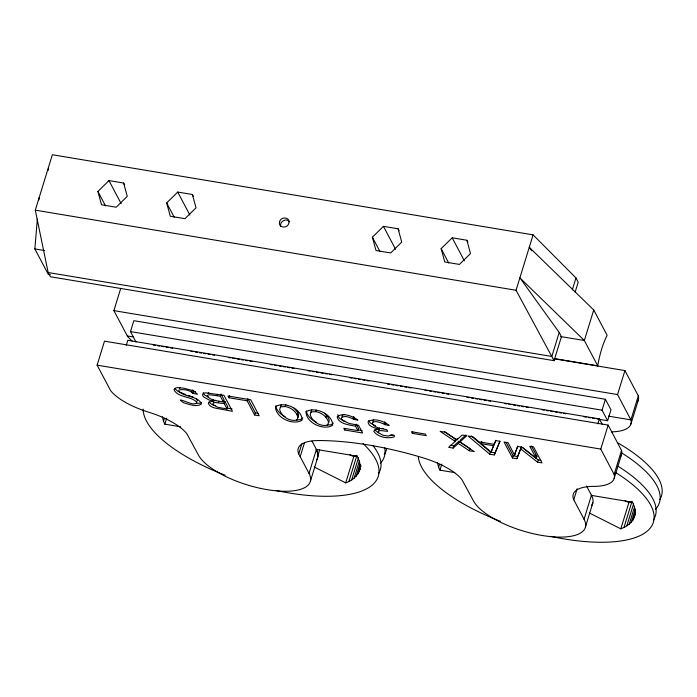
<?xml version="1.0" encoding="UTF-8"?>
<svg xmlns="http://www.w3.org/2000/svg" width="697" height="697" viewBox="0 0 697 697"><rect width="100%" height="100%" fill="white"/><g stroke="black" fill="none" stroke-linecap="round" stroke-linejoin="round"><path stroke-width="1.05" d="M337.827 414.663C337.888 418.548 342.48 420.291 345.538 421.546M50.376 274.601L48.224 274.243L34.85 248.934L37.35 219.058M38.954 199.856L39.137 197.721M48.259 170.39L48.433 168.256M328.923 422.164L329.219 420.178L328.365 417.721L324.532 413.225M314.216 466.99L345.703 482.864C353.649 480.311 360.114 473.672 360.741 465.152M280.29 407.388L281.24 404.669M310.845 412.476L311.794 409.758M516.886 458.713L521.434 446.768L516.886 458.713L512.495 457.981L504.053 442.003L508.061 442.665L514.491 455.028L517.705 446.028M554.795 358.659L597.73 365.812L584.347 340.502L519.875 277.833L559.203 332.469L561.433 336.686L554.054 360.671L50.393 276.744L48.163 272.527L35.303 210.163L52.353 154.743L533.1 234.863L575.975 277.946L578.205 282.163L575.13 292.165M311.986 441.07L316.412 449.434L309.032 473.42A59.193 21.694 17.1 0 1 267.16 489.651A59.193 21.694 17.1 0 1 198.392 454.984L186.848 433.717A48.372 17.73 17.1 0 0 148.766 412.223A48.372 17.73 17.1 0 1 110.684 390.729L97.118 365.15L104.498 341.164L608.159 425.092L621.619 450.663A48.372 17.73 17.1 0 1 620.644 456.335M132.16 340.964A48.372 17.73 17.1 0 1 127.455 336.215L113.89 310.635L120.651 288.645M126.27 345.268L127.795 340.319L599.368 418.897L602.408 424.656M136.046 342.14L130.478 331.589L133.833 320.69L605.405 399.276L610.981 409.819L607.627 420.718L596.885 418.932M180.706 426.817L164.84 424.168L163.516 421.31L164.44 418.287M164.84 424.168L166.696 418.13M191.893 392.141L192.564 389.954L193.722 391.27L193.052 393.448L197.573 394.206L192.921 390.616L183.599 388.159L177.352 387.645L175.531 388.002L173.971 389.684C178.083 397.97 190.534 395.8 196.58 402.021A5.715 2.1 17.1 0 1 194.175 403.737C193.025 405.532 172.42 395.208 183.694 402.779C189.035 404.26 196.205 407.449 201.25 404.147L201.355 403.432C196.807 395.548 185.027 397.36 178.85 391.461L178.737 390.372L179.756 389.701C184.261 389.414 189.863 389.937 193.052 393.448M212.803 401.132L208.926 399.912L204.012 397.177A9.775 3.581 17.1 0 1 203.001 393.849A10.037 3.677 17.1 0 1 205.772 392.838L223.99 395.33L232.432 411.308L214.519 407.945A7.249 2.657 17.1 0 1 209.335 405.175L208.333 403.145L208.795 402.23L212.803 401.132L213.247 399.677M217.115 395.643L217.569 394.188M220.304 396.175L208.987 394.685L207.349 395.495L207.453 396.419C211.409 400.775 218.004 400.836 223.388 402.003L220.304 396.175L220.975 393.988M218.405 402.683L218.849 401.228M223.388 402.003L224.059 399.817L221.419 394.824M224.234 403.607L215.085 402.457L213.047 403.188L212.89 404.608L217.691 407.24L227.065 408.947L224.234 403.607L224.904 401.428L223.171 401.132M228.921 397.76L227.989 396.001L250.728 399.782L259.179 415.769L254.658 415.011L247.139 400.792L228.921 397.76L229.592 395.574M227.065 408.947L227.736 406.769L224.904 401.428M247.139 400.792L247.592 399.337M254.658 415.011L255.329 412.833L247.81 398.614M285.186 406.551C290.937 407.44 296.408 411.552 297.994 417.268L297.053 419.986C289.882 421.903 281.614 416.562 279.619 409.566L280.569 406.848L285.186 406.551L285.857 404.373M297.149 414.811L297.819 412.624L293.986 408.137M309.032 473.42L298.734 453.93L301.81 443.937M300.189 456.692L304.493 442.7M315.741 411.639C321.491 412.528 326.963 416.649 328.548 422.356L327.599 425.074C320.437 426.991 312.169 421.65 310.174 414.654L311.123 411.944L315.741 411.639L316.185 410.185M325.856 417.268L326.527 415.09M319.644 449.983L317.475 457.023A58.853 21.572 17.1 0 0 317.649 454.139M310.418 481.113L317.797 457.119M344.745 430.023L343.813 428.263L357.875 430.607L355.592 426.294C349.432 424.726 338.925 424.342 337.156 416.841C342.558 412.093 352.804 416.161 357.866 420.099C352.804 420.099 347.82 414.881 342.157 417.024A9.279 3.398 17.1 0 0 343.02 420.674L349.31 423.48L358.528 425.257L362.632 433.011L344.745 430.023L345.189 428.577M352.978 418.714L353.649 416.527M353.762 419.507L354.372 417.224M355.592 426.294L356.263 424.116M357.875 430.607L358.546 428.428L356.716 424.978M345.703 482.864L353.754 456.701L356.141 455.646M348.883 481.47L356.934 455.298M351.697 479.893L358.511 457.755M354.12 478.151L359.391 461.039M356.15 476.243L359.861 464.167M357.77 474.187L360.549 465.126M358.972 471.974L360.828 465.936M359.757 469.639L360.689 466.615M379.011 429.361C375.256 427.853 368.356 426.852 368.016 421.851C373.914 417.564 383.969 421.032 389.196 425.458C383.986 425.257 379.002 420.326 373.078 421.973L372.224 423.253C374.82 428.411 381.904 428.594 386.879 429.761L387.715 431.356L380.588 430.572L378.445 431.225L378.218 432.541L382.906 435.224L388.281 436.087L390.346 435.451C389.754 434.187 395.33 434.719 394.319 436.775C388.037 439.154 377.687 437.176 373.74 431.269L375.361 429.613L379.011 429.361L379.456 427.906M384.195 423.942L384.866 421.755M385.084 424.874L385.702 422.582M412.371 433.351L411.526 431.757L425.423 434.074L426.268 435.669L412.371 433.351L412.816 431.896M454.749 472.618L439.946 470.153L438.622 467.286L439.546 464.263M439.946 470.153L441.802 464.106M444.372 431.539L455.899 439.232L455.228 441.41L448.641 447.343L453.137 448.093L453.808 445.906L458.974 441.271L470.013 448.607L469.342 450.793L474.291 451.612L459.881 442.037L460.551 439.859L465.866 434.989M455.228 441.41L440.147 431.347L445.008 432.157L456.779 439.99L457.223 438.535M453.137 448.093L458.304 443.449L458.974 441.271M554.054 360.671L516.05 290.274L533.1 234.863M491.115 452.083L494.391 443.562L491.115 452.083L481.096 443.64L481.766 441.462M489.695 454.183L468.105 436.008L472.984 436.819L478.909 441.82L494.243 444.372L495.863 440.635L500.045 441.332L494.26 454.941L489.695 454.183L490.366 452.004L471.268 435.93M494.243 444.372L495.724 440.321M494.26 454.941L499.888 441.096M512.495 457.981L513.166 455.803L506.214 442.639M514.491 455.028L515.275 452.867L514.604 455.045M559.203 332.469L551.824 356.455L48.163 272.527M572.281 289.943L575.975 277.946M531.428 446.01L536.943 456.265L536.272 458.443L536.829 456.239L535.462 455.063M536.272 458.443L529.746 446.28L533.571 446.916L542.022 462.904L537.587 462.163L538.258 459.985L522.28 447.422M531.811 250.824L529.267 247.304L593.739 309.973L584.347 340.502L560.736 336.573M298.734 453.93L298.15 452.266A48.372 17.73 17.1 0 1 314.652 440.67L318.677 440.539A166.095 60.874 17.1 0 1 423.793 458.06A48.372 17.73 17.1 0 1 461.884 479.545L473.42 500.812A59.193 21.694 17.1 0 0 542.188 535.488A59.193 21.694 17.1 0 0 584.06 519.248L573.762 499.766L577.142 488.771M597.843 423.854L599.368 418.897M607.627 420.718L602.051 410.176L605.405 399.276M573.762 499.766L573.178 498.094A48.372 17.73 17.1 0 1 593.713 486.375A48.372 17.73 17.1 0 0 614.24 474.648L600.779 449.086L608.159 425.092M611.522 431.844A48.372 17.73 17.1 0 0 631.012 420.125L617.551 394.563L624.93 370.577L554.054 358.763M584.06 519.248L591.439 495.262L586.534 485.983M585.445 526.941L592.825 502.955M614.153 474.396L621.532 450.401M624.93 370.577L638.304 395.887L630.924 419.873L608.376 416.118M614.127 478.595L621.506 454.601M630.898 424.072L638.278 400.087M589.322 512.975L620.809 528.84L628.86 502.676L631.247 501.622M620.809 528.84L623.989 527.446L632.04 501.274M623.989 527.446L626.803 525.869L633.617 503.731M626.803 525.869L629.225 524.127L634.497 507.015M629.225 524.127L631.255 522.219L635.281 509.132M631.255 522.219L632.876 520.162L635.35 512.112M632.876 520.162L635.316 513.924M634.078 517.949C636.309 512.835 634.984 506.972 632.449 502.223L591.204 495.358M515.327 452.553L517.723 446.463L522.262 447.221L536.159 458.426M302.803 417.973L300.564 419.638L296.582 420.012M333.358 423.062L331.119 424.726L327.137 425.1M297.724 417.799L298.664 415.081L297.819 412.624M123.639 183.05L127.255 196.354L116.207 207.218L101.535 204.779L97.92 191.466L108.976 180.601L123.639 183.05L124.65 184.966M192.398 194.507L196.014 207.819L184.958 218.684L170.295 216.236L166.679 202.923L177.726 192.058L192.398 194.507L193.409 196.423M398.109 228.79L401.725 242.094L390.677 252.959L376.005 250.519L372.39 237.207L383.446 226.342L398.109 228.79L399.128 230.707M466.868 240.247L470.484 253.551L459.428 264.416L444.764 261.976L441.149 248.663L452.196 237.799L466.868 240.247L467.879 242.164M456.779 439.99L462.155 435.015L466.72 435.782L459.881 442.037M454.435 440.548L455.899 439.232M208.02 393.317L208.821 392.672M373.749 419.786L373.078 420.326L373.174 421.973M179.408 388.194L180.427 387.523M201.433 402.552L199.264 403.284L195.988 403.232M393.84 435.398L389.405 435.468M215.756 400.278L213.718 401.01L213.561 402.43M344.623 414.401L342.828 414.846A9.279 3.398 17.1 0 0 342.375 416.989M383.141 428.402L379.978 428.629L378.732 429.622L378.889 430.363M35.303 210.163L516.05 290.274M34.85 248.934L44.512 250.545M113.89 310.635L617.551 394.563M130.478 331.589L602.051 410.176M127.263 335.945L133.702 337.017M153.235 344.998L155.387 345.355M157.531 345.721L159.683 346.078M161.835 346.435L163.978 346.792M166.13 347.15L168.273 347.507M170.425 347.864L172.577 348.221M190.839 351.271L192.982 351.628M195.134 351.985L197.277 352.342M199.429 352.699L201.572 353.057M203.724 353.414L205.876 353.771M208.02 354.128L210.172 354.485M212.315 354.843L214.467 355.209M228.433 357.535L230.576 357.892M232.728 358.249L234.88 358.606M237.024 358.964L239.176 359.321M241.319 359.678L243.471 360.035M245.623 360.393L247.766 360.75M249.918 361.116L252.061 361.473M270.323 364.514L272.475 364.871M274.618 365.228L276.77 365.585M278.922 365.942L281.065 366.3M283.217 366.657L285.361 367.023M287.512 367.38L289.664 367.737M291.808 368.094L293.96 368.452M307.926 370.778L310.069 371.135M312.221 371.492L314.364 371.849M316.516 372.207L318.668 372.573M320.812 372.93L322.964 373.287M325.107 373.644L327.259 374.001M329.411 374.359L331.554 374.716M349.816 377.757L351.968 378.114M354.111 378.48L356.263 378.837M358.406 379.194L360.558 379.551M362.71 379.909L364.853 380.266M367.005 380.623L369.149 380.98M387.41 384.021L389.562 384.387M391.714 384.744L393.857 385.101M396.009 385.458L398.153 385.816M400.305 386.173L402.457 386.53M404.6 386.887L406.752 387.244M408.895 387.602L411.047 387.959M425.013 390.294L427.156 390.651M429.308 391.008L431.46 391.365M433.604 391.723L435.756 392.08M437.899 392.437L440.051 392.794M442.194 393.152L444.346 393.509M446.498 393.875L448.641 394.232M466.903 397.273L469.055 397.63M471.198 397.987L473.35 398.344M475.502 398.701L477.645 399.059M479.797 399.416L481.941 399.782M484.093 400.139L486.245 400.496M488.388 400.853L490.54 401.211M504.506 403.537L506.649 403.894M508.801 404.251L510.945 404.608M513.097 404.966L515.24 405.323M517.392 405.689L519.544 406.046M521.687 406.403L523.839 406.76M525.982 407.118L528.134 407.475M542.1 409.801L544.244 410.158M546.396 410.516L548.548 410.873M550.691 411.239L552.843 411.596M554.986 411.953L557.138 412.31M559.29 412.668L561.433 413.025M563.585 413.382L565.729 413.739M583.99 416.78L586.142 417.146M588.294 417.503L590.437 417.86M592.589 418.217L594.733 418.575M97.118 365.15L600.779 449.086M193.722 391.27L195.526 391.575M481.096 443.64L493.72 445.74M226.952 408.102L232.075 408.956M255.329 412.833L258.038 413.286M358.04 429.953L362.248 430.65M450.21 445.313L453.808 445.906M490.366 452.004L494.931 452.762M513.166 455.803L517.557 456.535M538.258 459.985L540.916 460.429M188.207 395.391L193.235 397.159M185.855 394.615L177.901 391.339L174.921 388.638M375.613 425.876L370.246 422.974L368.608 420.474M208.63 397.29L204.683 394.999A9.775 3.581 17.1 0 1 203.263 392.55M625.043 500.751L628.86 502.676M349.938 454.775L353.754 456.701M378.576 432.889L374.664 429.892M316.543 422.295C311.968 420.003 307.02 416.301 306.375 410.855M285.186 416.771C280.891 414.523 276.413 410.873 275.82 405.767M458.304 443.449L469.342 450.793M195.831 398.475L197.251 399.843A5.715 2.1 17.1 0 1 196.571 401.315M520.764 448.946L537.587 462.163M289.56 221.899C286.728 217.455 279.366 221.472 280.638 226.264M209.231 402.003L210.006 402.997A7.249 2.657 17.1 0 0 215.19 405.767M593.739 309.973L607.122 335.283A45.113 14.428 -80.5 0 0 597.73 365.812M452.196 237.799L464.359 260.809M441.149 248.663L448.746 263.048M383.446 226.342L395.6 249.352M372.39 237.207L379.987 251.591M177.726 192.058L189.889 215.068M166.679 202.923L174.276 217.307M108.976 180.601L121.13 203.611M97.92 191.466L105.517 205.85M638.304 395.887L638.391 396.14A48.372 17.73 17.1 0 1 637.415 401.82M438.622 467.286L437.394 462.712M163.516 421.31L162.288 416.736M360.122 467.164L359.574 461.893L357.343 456.247L316.098 449.382A58.853 21.572 17.1 0 1 317.37 452.606M591.439 495.262A59.193 21.694 17.1 0 1 591.683 505.569M316.412 449.434A59.193 21.694 17.1 0 1 316.656 459.741M622.038 453.146A122.611 44.939 17.1 0 1 655.407 509.463M618.195 443.074A122.611 44.939 17.1 0 1 659.885 499.61M618.012 466.232A122.611 44.939 17.1 0 1 653.316 520.093M616 472.775A122.611 44.939 17.1 0 1 648.524 529.964A122.611 44.939 17.1 0 1 550.778 536.385M500.263 521.234A122.611 44.939 17.1 0 1 496.604 519.788M495.698 519.422A122.611 44.939 17.1 0 1 418.366 457.171M592.581 502.999A58.853 21.572 17.1 0 1 592.136 504.34M384.631 447.483A122.611 44.939 17.1 0 1 380.301 463.488M373.078 445.723A122.611 44.939 17.1 0 1 378.741 473.263M363.05 443.545A122.611 44.939 17.1 0 1 275.672 490.409M225.157 475.258A122.611 44.939 17.1 0 1 143.155 409.13M386.608 449.077A122.611 44.939 17.1 0 1 384.247 454.488M279.619 221.751C277.694 227.971 287.661 228.956 288.785 223.275C290.71 217.055 280.743 216.07 279.619 221.751M275.481 406.682C275.481 417.886 293.176 425.832 302.132 420.152C302.132 408.947 284.437 400.984 275.481 406.682M306.035 411.77C306.035 422.983 323.73 430.92 332.687 425.24C332.687 414.035 314.983 406.081 306.035 411.77"/></g></svg>
